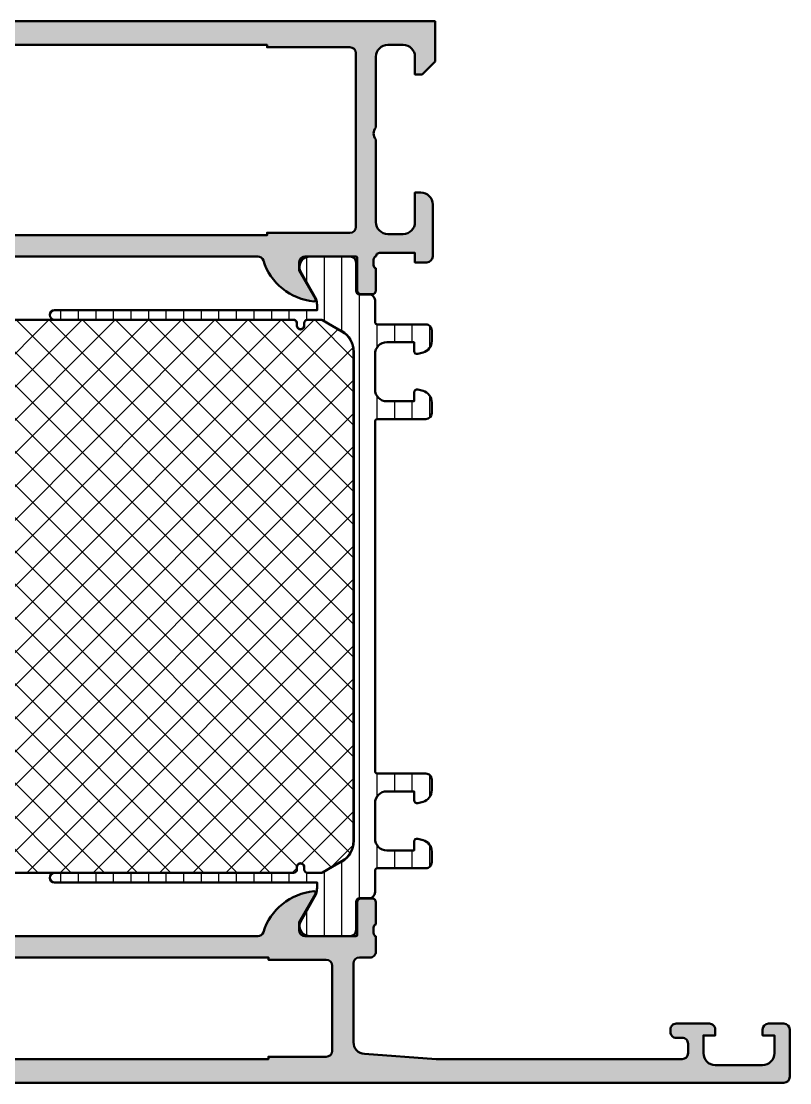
# Model space of a CAD drawing. Extents: x 0 to 130, y 0 to 90.
# Drawn here: x 65 to 130, y 0 to 89.8 of the extents above; entities that cross this region are included whole.
import ezdxf

# ---------------------------------------------------------------- set-up
doc = ezdxf.new("R2010")
doc.units = 0
for name, color, linetype, lineweight in [('0S-Alu contour', 7, 'Continuous', 50), ('0S-Alu hatch', 252, 'Continuous', 25), ('0S-Plastic contour', 254, 'Continuous', 50), ('0S-Plastic hatch', 253, 'Continuous', 25), ('0S-PT contour', 91, 'Continuous', 50), ('0S-PT hatch', 103, 'Continuous', 25)]:
    doc.layers.add(name, color=color, linetype=linetype, lineweight=lineweight)

# ---------------------------------------------------------------- blocks, each defined once
blk = doc.blocks.new('480380__E4CBDB2C_DE1F_4D81_8CE2_A107A2E131D1_')
at = {"layer": '0S-PT hatch'}
h = blk.add_hatch(dxfattribs=at)
h.set_pattern_fill('ANSI37', color=256, scale=0.625, angle=90, style=0)
h.set_pattern_definition([(135, (0, 0), (-1.403165018917055, -1.403165018917055), []), (225, (0, 0), (1.403165018917055, -1.403165018917055), [])])
edge = h.paths.add_edge_path()
edge.add_line((13.14173734417014, 64.53000000000007), (88.02173734417013, 64.53000000000007))
edge.add_ellipse((88.02173734417015, 64.25000000000006), major_axis=(-0.2800000000000153, 0), ratio=1, start_angle=180, end_angle=270.0000000000029, ccw=False)
edge.add_line((88.30173734417016, 64.25000000000006), (88.30173734417014, 64.05000000000007))
edge.add_arc((88.62173734417011, 64.05000000000007), 0.3199999999999932, 180, 360)
edge.add_line((88.94173734417012, 64.05000000000007), (88.94173734417014, 64.25000000000007))
edge.add_ellipse((89.22173734417015, 64.25000000000006), major_axis=(-0.2800000000000153, 0), ratio=1, start_angle=270.0000000000029, end_angle=360, ccw=False)
edge.add_line((89.22173734417014, 64.53000000000007), (90.3858389593079, 64.53000000000007))
edge.add_ellipse((90.38583895930785, 64.34999999999987), major_axis=(-0.1800000000002058, 0), ratio=1, start_angle=240.0000000000179, end_angle=269.9999999999774, ccw=False)
edge.add_line((90.4758389593079, 64.50588457268127), (92.11173734417014, 63.56139819981418))
edge.add_ellipse((91.12173734417011, 61.84666790032097), major_axis=(-1.980000000000031, 0), ratio=1, start_angle=180, end_angle=239.9999999999998, ccw=False)
edge.add_line((93.10173734417015, 61.84666790032099), (93.10173734417015, 20.45333209967916))
edge.add_ellipse((91.12173734417011, 20.45333209967918), major_axis=(-1.980000000000018, 0), ratio=1, start_angle=119.9999999999996, end_angle=180, ccw=False)
edge.add_line((92.11173734417014, 18.73860180018597), (90.4758389593079, 17.79411542731888))
edge.add_ellipse((90.3858389593079, 17.95000000000009), major_axis=(-0.1800000000000006, 0), ratio=1, start_angle=90, end_angle=119.99999999999591, ccw=False)
edge.add_line((90.3858389593079, 17.77000000000009), (89.22173734417014, 17.77000000000008))
edge.add_ellipse((89.22173734417015, 18.0500000000001), major_axis=(-0.2800000000000118, 0), ratio=1, start_angle=0, end_angle=89.9999999999971, ccw=False)
edge.add_line((88.94173734417014, 18.05000000000008), (88.94173734417012, 18.25000000000009))
edge.add_arc((88.62173734417011, 18.25000000000009), 0.3199999999999932, 0, 180)
edge.add_line((88.30173734417014, 18.25000000000009), (88.30173734417014, 18.05000000000008))
edge.add_ellipse((88.02173734417012, 18.05000000000009), major_axis=(-0.2800000000000153, 0), ratio=1, start_angle=90.0000000000029, end_angle=180, ccw=False)
edge.add_line((88.02173734417013, 17.77000000000008), (13.14173734417012, 17.77000000000009))
edge.add_line((13.14173734417012, 17.77000000000009), (13.14173734417014, 64.53000000000007))
at = {"layer": '0S-PT contour', "color": 7}
for points in [[(13.14173734417014, 64.53000000000007), (88.02173734417013, 64.53000000000007)], [(88.02173734417013, 17.77000000000008), (13.14173734417012, 17.77000000000009), (13.14173734417014, 64.53000000000007)], [(88.30173734417016, 64.25000000000006), (88.30173734417014, 64.05000000000007)], [(88.94173734417012, 64.05000000000007), (88.94173734417014, 64.25000000000007)], [(89.22173734417014, 64.53000000000007), (90.3858389593079, 64.53000000000007)], [(90.4758389593079, 64.50588457268127), (92.11173734417014, 63.56139819981418)], [(93.10173734417015, 61.84666790032099), (93.10173734417015, 20.45333209967916)], [(88.30173734417014, 18.25000000000009), (88.30173734417014, 18.05000000000008)], [(88.94173734417014, 18.05000000000008), (88.94173734417012, 18.25000000000009)], [(92.11173734417014, 18.73860180018597), (90.4758389593079, 17.79411542731888)], [(90.3858389593079, 17.77000000000009), (89.22173734417014, 17.77000000000008)]]:
    blk.add_lwpolyline(points, dxfattribs=at)
at = {"layer": '0S-PT contour', "color": 7, "extrusion": (0, 0, -1)}
for centre, radius, start, end in [((-88.02173734417015, 64.25000000000006), 0.2800000000000153, 89.9999999999971, 180), ((-89.22173734417015, 64.25000000000006), 0.2800000000000153, 0, 89.9999999999971), ((-90.38583895930785, 64.34999999999987), 0.1800000000002058, 90.00000000002262, 119.9999999999821), ((-91.12173734417011, 61.84666790032097), 1.980000000000031, 120.0000000000002, 180), ((-91.12173734417011, 20.45333209967918), 1.980000000000018, 180, 240.0000000000004), ((-88.02173734417012, 18.05000000000009), 0.2800000000000153, 180, 269.9999999999971), ((-89.22173734417015, 18.0500000000001), 0.2800000000000118, 270.0000000000029, 0), ((-90.3858389593079, 17.95000000000009), 0.1800000000000006, 240.0000000000041, 270)]:
    blk.add_arc(centre, radius, start, end, dxfattribs=at)
at = {"layer": '0S-PT contour', "color": 7}
for centre, start, end in [((88.62173734417011, 64.05000000000007), 180, 0), ((88.62173734417011, 18.25000000000009), 0, 180)]:
    blk.add_arc(centre, 0.3199999999999932, start, end, dxfattribs=at)
blk = doc.blocks.new('345190__CBE6EEB4_D344_4132_842B_40CEA75916A8_')
at = {"layer": '0S-Alu hatch'}
h = blk.add_hatch(color=256, dxfattribs=at)
edge = h.paths.add_edge_path()
edge.add_line((-1.65689266396e-05, 86.39999852180478), (-1.65689266396e-05, 89.80000000000003))
edge.add_line((-1.65689266396e-05, 89.80000000000003), (99.99995291349524, 89.80000000000003))
edge.add_line((99.99995291349524, 89.80000000000003), (99.99995291349524, 86.39999852180478))
edge.add_line((99.99995291349524, 86.39999852180478), (98.8999773275577, 85.29999980926509))
edge.add_line((98.8999773275577, 85.29999980926509), (98.29997122404217, 85.29999980926509))
edge.add_line((98.29997122404217, 85.29999980926509), (98.29997122404212, 86.80000386238098))
edge.add_arc((97.29993283014358, 86.79996546848243), 1.000038394635566, 0.0021997240652303, 89.99780027611114)
edge.add_line((97.29997122404212, 87.80000386238096), (95.99995291349524, 87.80000386238095))
edge.add_arc((95.99999848496866, 86.79995829090755), 1.000045572511725, 90.00261093410732, 179.9973890658238)
edge.add_line((94.99995291349526, 86.80000386238218), (94.99995291349524, 80.7999998092651))
edge.add_arc((95.52507522445866, 80.29999980926509), 0.7250885749145192, 136.4038464693333, 223.5961535306666)
edge.add_line((94.99995291349524, 79.7999998092651), (94.99995291349524, 72.80000076293943))
edge.add_arc((95.9999799150106, 72.8000277644548), 1.000027001879908, 180.0015470310149, 269.9984529688985)
edge.add_line((95.9999529134952, 71.80000076293942), (97.29997122404212, 71.80000076293942))
edge.add_arc((97.29995140089426, 72.80002058608729), 1.000019823344341, 270.0011357601949, 359.9988642393876)
edge.add_line((98.29997122404212, 72.80000076293211), (98.29997122404212, 75.2999998092651))
edge.add_line((98.29997122404212, 75.2999998092651), (98.79997122404212, 75.2999998092651))
edge.add_ellipse((98.79993685847356, 74.29996544369654), major_axis=(-1.000034366159042, 0), ratio=1, start_angle=180.0019689340145, end_angle=269.99803106562484, ccw=False)
edge.add_line((99.79997122404212, 74.2999998092588), (99.79997122404212, 69.899991607666))
edge.add_ellipse((99.2999684831745, 69.89999434853361), major_axis=(-0.500002740875127, 0), ratio=1, start_angle=90.00031407857142, end_angle=179.9996859215194, ccw=False)
edge.add_line((99.29997122404212, 69.399991607666), (98.29997122404212, 69.39999160766598))
edge.add_line((98.29997122404212, 69.39999160766598), (98.29978811857337, 70.19972000122065))
edge.add_line((98.29978811857337, 70.19972000122065), (95.29992544767492, 70.19972000122065))
edge.add_arc((95.2999275939027, 69.89970540045425), 0.300014600774108, 90.00040987936207, 149.9945203501403)
edge.add_line((95.04012167570225, 70.04973754882813), (94.99999999999999, 69.90004082788843))
edge.add_arc((95.07883644654304, 69.63252023589531), 0.2788950563274228, 106.4198764194943, 181.1645893741031)
edge.add_line((94.79999900000001, 69.62685182789693), (94.79999899999997, 69.17325782789692))
edge.add_arc((95.07886709564315, 69.16759716841985), 0.2789255417371721, 178.8371299271109, 253.5754054446414)
edge.add_line((94.99999999999999, 68.9000538278969), (95, 67.02004282788839))
edge.add_ellipse((94.69999999999997, 67.0200428278884), major_axis=(-0.3000000000000256, 0), ratio=1, start_angle=90.00000000000267, end_angle=180, ccw=False)
edge.add_line((94.69999999999997, 66.72004282788839), (93.72002568095719, 66.72004282788839))
edge.add_ellipse((93.7200256809572, 67.02004282788839), major_axis=(-0.2999999999999971, 0), ratio=1, start_angle=0, end_angle=89.99999999999733, ccw=False)
edge.add_line((93.4200256809572, 67.02004282788839), (93.42002568095718, 69.7800408278884))
edge.add_arc((93.3000256809571, 69.78004082788841), 0.1200000000000756, 0, 91.49464406276974)
edge.add_line((93.29689566077863, 69.9), (88.99998343107337, 69.9))
edge.add_arc((88.99998343107339, 69.4), 0.5000000000000142, 90.0000000000016, 180)
edge.add_line((88.49998343107337, 69.4), (88.49998343107335, 68.7))
edge.add_line((88.49998343107335, 68.7), (89.88147888869574, 66.30717967697247))
edge.add_ellipse((89.7618636464251, 66.23811978464832), major_axis=(-0.1381197846482789, 0), ratio=1, start_angle=84.37742244919201, end_angle=210.0000000000042, ccw=False)
edge.add_ellipse((90.23820667224716, 71.07660886184802), major_axis=(-5.000000000000176, 0), ratio=1, start_angle=17.7484163560693, end_angle=84.37742244920662, ccw=False)
edge.add_arc((84.9999834310734, 69.40000000000022), 0.4999999999997939, 17.74841635607957, 90.00000000000813)
edge.add_line((84.99998343107335, 69.9), (10.19998343107335, 69.9))
edge.add_arc((10.19998343107334, 69.40000000000003), 0.4999999999999716, 89.99999999999898, 162.2515836439287)
edge.add_ellipse((4.96176018989952, 71.07660886184787), major_axis=(-5.000000000000051, 0), ratio=1, start_angle=95.62257755079389, end_angle=162.2515836439298, ccw=False)
edge.add_ellipse((5.438103215721656, 66.2381197846483), major_axis=(-0.138119784648288, 0), ratio=1, start_angle=-30.00000000000182, end_angle=95.62257755079418, ccw=False)
edge.add_line((5.318487973451001, 66.30717967697245), (6.699983431073361, 68.70000000000002))
edge.add_line((6.699983431073361, 68.70000000000002), (6.699983431073359, 69.4))
edge.add_arc((6.199983431073359, 69.4), 0.5, 0, 90)
edge.add_line((6.199983431073359, 69.9), (1.903229824630065, 69.9))
edge.add_arc((1.899939439569372, 69.78004511945664), 0.1200000000000958, 88.428759927425, 180)
edge.add_line((1.779939439569276, 69.78004511945664), (1.779939439569275, 67.02004711945665))
edge.add_ellipse((1.47993943956928, 67.02004711945663), major_axis=(-0.2999999999999943, 0), ratio=1, start_angle=89.9999999999983, end_angle=180, ccw=False)
edge.add_line((1.479939439569272, 66.72004711945664), (0.4999651205264915, 66.72004711945664))
edge.add_ellipse((0.499965120526491, 67.02004711945663), major_axis=(-0.2999999999999971, 0), ratio=1, start_angle=0, end_angle=90.00000000000011, ccw=False)
edge.add_line((0.1999651205264861, 67.02004711945665), (0.1999651205264888, 68.90005811946514))
edge.add_arc((0.1210980248833212, 69.16760145998809), 0.2789255417371446, 286.424594555355, 361.1628700728862)
edge.add_line((0.3999661205264843, 69.17326211946515), (0.3999661205264892, 69.62685611946516))
edge.add_arc((0.1211286739834469, 69.63252452746353), 0.2788950563274293, 358.8354106259031, 433.5801235805091)
edge.add_line((0.1999651205264832, 69.90004511945665), (0.1999651205264854, 74.2999998092651))
edge.add_ellipse((1.199999486095006, 74.29996544369656), major_axis=(-1.000034366158996, 0), ratio=1, start_angle=270.0019689343725, end_angle=359.99803106598546, ccw=False)
edge.add_line((1.199965120526485, 75.2999998092651), (1.699965120526485, 75.2999998092651))
edge.add_line((1.699965120526485, 75.2999998092651), (1.699965120526485, 72.80000076293942))
edge.add_arc((2.699984943674316, 72.80002058608724), 1.000019823344305, 180.0011357606123, 269.9988642398071)
edge.add_line((2.699965120526484, 71.8000007629394), (3.99998343107336, 71.80000076293942))
edge.add_arc((3.999956429557968, 72.80002776445481), 1.000027001879922, 270.0015470310999, 359.998452968985)
edge.add_line((4.99998343107336, 72.8000007629409), (4.99998343107336, 79.7999998092651))
edge.add_arc((4.474861120109946, 80.29999980926509), 0.725088574914511, 316.4038464693327, 403.5961535306673)
edge.add_line((4.99998343107336, 80.7999998092651), (4.999983431073361, 86.80000386238095))
edge.add_arc((3.999937859599937, 86.79995829090753), 1.000045572511755, 0.0026109341761524, 89.99738906589285)
edge.add_line((3.999983431073356, 87.80000386238096), (2.699965120526485, 87.80000386238095))
edge.add_arc((2.700003514425012, 86.79996546848243), 1.000038394635538, 90.00219972388761, 179.9978002759347)
edge.add_line((1.699965120526491, 86.80000386238406), (1.699965120526485, 85.29999980926509))
edge.add_line((1.699965120526485, 85.29999980926509), (1.09995901701086, 85.29999980926509))
edge.add_line((1.09995901701086, 85.29999980926509), (-1.65689266396e-05, 86.39999852180478))
edge = h.paths.add_edge_path()
edge.add_arc((7.199976787309887, 87.09998761796082), 0.5000078521477965, 90.00089976866194, 179.9991002315327)
edge.add_line((6.699968935223745, 87.09999547004526), (6.699968935223751, 72.39999160766598))
edge.add_arc((7.199973589052618, 72.39999626149485), 0.5000046538505242, 180.0005332839962, 269.9994667154584)
edge.add_line((7.199968935223751, 71.89999160766598), (14.19996893522375, 71.89999160766598))
edge.add_line((14.19996893522375, 71.89999160766598), (14.19996893522375, 71.6999946594238))
edge.add_line((14.19996893522375, 71.6999946594238), (85.79997122404211, 71.6999946594238))
edge.add_line((85.79997122404211, 71.6999946594238), (85.79997122404211, 71.89999160766598))
edge.add_line((85.79997122404211, 71.89999160766598), (92.79997122404212, 71.89999160766598))
edge.add_arc((92.79996657021321, 72.39999626149488), 0.5000046538505535, 270.0005332845466, 359.9994667160037)
edge.add_line((93.29997122404211, 72.39999160767077), (93.29997122404212, 87.09999547004696))
edge.add_arc((92.79996337195598, 87.0999876179608), 0.5000078521477965, 0.0008997684672687, 89.99910023133592)
edge.add_line((92.79997122404214, 87.59999547004693), (85.7999712240421, 87.59999547004696))
edge.add_line((85.7999712240421, 87.59999547004696), (85.79997122404211, 87.79999241828916))
edge.add_line((85.79997122404211, 87.79999241828916), (14.19996893522375, 87.79999241828916))
edge.add_line((14.19996893522375, 87.79999241828916), (14.19996893522375, 87.59999547004696))
edge.add_line((14.19996893522375, 87.59999547004696), (7.19996893522375, 87.59999547004696))
at = {"layer": '0S-Alu contour', "color": 7}
for points in [[(-1.65689266396e-05, 86.39999852180478), (-1.65689266396e-05, 89.80000000000003), (99.99995291349524, 89.80000000000003), (99.99995291349524, 86.39999852180478), (98.8999773275577, 85.29999980926509), (98.29997122404217, 85.29999980926509), (98.29997122404212, 86.80000386238098)], [(3.999983431073356, 87.80000386238096), (2.699965120526485, 87.80000386238095)], [(92.79997122404214, 87.59999547004693), (85.7999712240421, 87.59999547004696), (85.79997122404211, 87.79999241828916), (14.19996893522375, 87.79999241828916), (14.19996893522375, 87.59999547004696), (7.19996893522375, 87.59999547004696)], [(97.29997122404212, 87.80000386238096), (95.99995291349524, 87.80000386238095)], [(1.699965120526491, 86.80000386238406), (1.699965120526485, 85.29999980926509), (1.09995901701086, 85.29999980926509), (-1.65689266396e-05, 86.39999852180478)], [(4.99998343107336, 80.7999998092651), (4.999983431073361, 86.80000386238095)], [(6.699968935223745, 87.09999547004526), (6.699968935223751, 72.39999160766598)], [(93.29997122404211, 72.39999160767077), (93.29997122404212, 87.09999547004696)], [(94.99995291349526, 86.80000386238218), (94.99995291349524, 80.7999998092651)], [(4.99998343107336, 72.8000007629409), (4.99998343107336, 79.7999998092651)], [(94.99995291349524, 79.7999998092651), (94.99995291349524, 72.80000076293943)], [(1.199965120526485, 75.2999998092651), (1.699965120526485, 75.2999998092651), (1.699965120526485, 72.80000076293942)], [(98.29997122404212, 72.80000076293211), (98.29997122404212, 75.2999998092651), (98.79997122404212, 75.2999998092651)], [(0.1999651205264832, 69.90004511945665), (0.1999651205264854, 74.2999998092651)], [(99.79997122404212, 74.2999998092588), (99.79997122404212, 69.899991607666)], [(7.199968935223751, 71.89999160766598), (14.19996893522375, 71.89999160766598), (14.19996893522375, 71.6999946594238), (85.79997122404211, 71.6999946594238), (85.79997122404211, 71.89999160766598), (92.79997122404212, 71.89999160766598)], [(2.699965120526484, 71.8000007629394), (3.99998343107336, 71.80000076293942)], [(95.9999529134952, 71.80000076293942), (97.29997122404212, 71.80000076293942)], [(95.04012167570225, 70.04973754882813), (94.99999999999999, 69.90004082788843)], [(99.29997122404212, 69.399991607666), (98.29997122404212, 69.39999160766598), (98.29978811857337, 70.19972000122065), (95.29992544767492, 70.19972000122065)], [(0.3999661205264843, 69.17326211946515), (0.3999661205264892, 69.62685611946516)], [(1.779939439569276, 69.78004511945664), (1.779939439569275, 67.02004711945665)], [(6.199983431073359, 69.9), (1.903229824630065, 69.9)], [(5.318487973451001, 66.30717967697245), (6.699983431073361, 68.70000000000002), (6.699983431073359, 69.4)], [(84.99998343107335, 69.9), (10.19998343107335, 69.9)], [(88.49998343107337, 69.4), (88.49998343107335, 68.7), (89.88147888869574, 66.30717967697247)], [(93.29689566077863, 69.9), (88.99998343107337, 69.9)], [(93.4200256809572, 67.02004282788839), (93.42002568095718, 69.7800408278884)], [(94.79999900000001, 69.62685182789693), (94.79999899999997, 69.17325782789692)], [(0.1999651205264861, 67.02004711945665), (0.1999651205264888, 68.90005811946514)], [(94.99999999999999, 68.9000538278969), (95, 67.02004282788839)], [(1.479939439569272, 66.72004711945664), (0.4999651205264915, 66.72004711945664)], [(94.69999999999997, 66.72004282788839), (93.72002568095719, 66.72004282788839)]]:
    blk.add_lwpolyline(points, dxfattribs=at)
for centre, radius, start, end in [((2.700003514425012, 86.79996546848243), 1.000038394635538, 90.00219972388761, 179.9978002759347), ((3.999937859599937, 86.79995829090753), 1.000045572511755, 0.0026109341761524, 89.99738906589285), ((7.199976787309887, 87.09998761796082), 0.5000078521477965, 90.00089976866194, 179.9991002315327), ((92.79996337195598, 87.0999876179608), 0.5000078521477965, 0.0008997684672687, 89.99910023133592), ((95.99999848496866, 86.79995829090755), 1.000045572511725, 90.00261093410732, 179.9973890658238), ((97.29993283014358, 86.79996546848243), 1.000038394635566, 0.0021997240652303, 89.99780027611114), ((4.474861120109946, 80.29999980926509), 0.725088574914511, 316.4038464693327, 43.59615353066728), ((95.52507522445866, 80.29999980926509), 0.7250885749145192, 136.4038464693333, 223.5961535306666), ((2.699984943674316, 72.80002058608724), 1.000019823344305, 180.0011357606123, 269.9988642398071), ((3.999956429557968, 72.80002776445481), 1.000027001879922, 270.0015470310999, 359.998452968985), ((95.9999799150106, 72.8000277644548), 1.000027001879908, 180.0015470310149, 269.9984529688985), ((97.29995140089426, 72.80002058608729), 1.000019823344341, 270.0011357601949, 359.9988642393876), ((7.199973589052618, 72.39999626149485), 0.5000046538505242, 180.0005332839962, 269.9994667154584), ((92.79996657021321, 72.39999626149488), 0.5000046538505535, 270.0005332845466, 359.9994667160037), ((95.2999275939027, 69.89970540045425), 0.300014600774108, 90.00040987936207, 149.9945203501403), ((0.1211286739834469, 69.63252452746353), 0.2788950563274293, 358.8354106259031, 73.58012358050925), ((0.1210980248833212, 69.16760145998809), 0.2789255417371446, 286.424594555355, 1.162870072886224), ((1.899939439569372, 69.78004511945664), 0.1200000000000958, 88.428759927425, 180), ((6.199983431073359, 69.4), 0.5, 0, 90), ((10.19998343107334, 69.40000000000003), 0.4999999999999716, 89.99999999999898, 162.2515836439287), ((84.9999834310734, 69.40000000000022), 0.4999999999997939, 17.74841635607957, 90.00000000000813), ((88.99998343107339, 69.4), 0.5000000000000142, 90.0000000000016, 180), ((93.3000256809571, 69.78004082788841), 0.1200000000000756, 0, 91.49464406276974), ((95.07883644654304, 69.63252023589531), 0.2788950563274228, 106.4198764194943, 181.1645893741031), ((95.07886709564315, 69.16759716841985), 0.2789255417371721, 178.8371299271109, 253.5754054446414)]:
    blk.add_arc(centre, radius, start, end, dxfattribs=at)
at = {"layer": '0S-Alu contour', "color": 7, "extrusion": (0, 0, -1)}
for centre, radius, start, end in [((-1.199999486095006, 74.29996544369656), 1.000034366158996, 0.0019689340145208, 89.99803106562749), ((-98.79993685847356, 74.29996544369654), 1.000034366159042, 90.00196893437514, 179.9980310659855), ((-4.96176018989952, 71.07660886184787), 5.000000000000051, 197.7484163560703, 264.3774224492061), ((-90.23820667224716, 71.07660886184802), 5.000000000000176, 275.6225775507934, 342.2515836439307), ((-99.2999684831745, 69.89999434853361), 0.500002740875127, 180.0003140784807, 269.9996859214286), ((-0.499965120526491, 67.02004711945663), 0.2999999999999971, 269.9999999999999, 0), ((-1.47993943956928, 67.02004711945663), 0.2999999999999943, 180, 270.0000000000017), ((-93.7200256809572, 67.02004282788839), 0.2999999999999971, 270.0000000000027, 0), ((-94.69999999999997, 67.0200428278884), 0.3000000000000256, 180, 269.9999999999973), ((-5.438103215721656, 66.2381197846483), 0.138119784648288, 264.3774224492058, 30.00000000000175), ((-89.7618636464251, 66.23811978464832), 0.1381197846482789, 149.9999999999958, 275.622577550808)]:
    blk.add_arc(centre, radius, start, end, dxfattribs=at)
blk = doc.blocks.new('445080__A9E44952_3AD9_4B74_AB40_28B5A266E7DB_')
at = {"layer": '0S-Alu hatch'}
h = blk.add_hatch(color=256, dxfattribs=at)
edge = h.paths.add_edge_path()
edge.add_line((123.2, 5), (120.4, 5))
edge.add_arc((120.4, 4.499999999999959), 0.5000000000000285, 89.99999999999511, 180)
edge.add_line((119.9, 4.499999999999998), (119.9, 4.299999999999915))
edge.add_arc((120.3999999999999, 4.299999999999967), 0.4999999999999716, 180, 270.0000000000098)
edge.add_line((120.4, 3.799999999999996), (120.9, 3.799999999999999))
edge.add_ellipse((120.9, 3.300000000000015), major_axis=(-0.4999999999999836, 0), ratio=1, start_angle=180, end_angle=270.00000000000165, ccw=False)
edge.add_line((121.4, 3.300000000000006), (121.3999999999999, 2.499999999999971))
edge.add_ellipse((120.9, 2.49999999999998), major_axis=(-0.4999999999999858, 0), ratio=1, start_angle=90.00000000000159, end_angle=180, ccw=False)
edge.add_line((120.9, 1.999999999999998), (100.1, 2.000000000000001))
edge.add_line((100.1, 2.000000000000001), (94.02875295001216, 2.433660503570566))
edge.add_ellipse((94.1000000000001, 3.431119203401308), major_axis=(-1.000000000000007, 0), ratio=1, start_angle=0, end_angle=85.91438322002472, ccw=False)
edge.add_line((93.10000000000007, 3.431119203401311), (93.10000000000004, 10.09999999999994))
edge.add_ellipse((93.60000000000011, 10.09999999999994), major_axis=(-0.500000000000071, 0), ratio=1, start_angle=270.00000000000813, end_angle=360, ccw=False)
edge.add_line((93.60000000000004, 10.6), (94.49999999999997, 10.6))
edge.add_arc((94.50000000000001, 11.1), 0.5, 269.9999999999968, 360)
edge.add_line((95, 11.1), (95, 12.40000000000004))
edge.add_ellipse((95.07883644654306, 12.66752059199317), major_axis=(-0.2788950563274524, 0), ratio=1, start_angle=-1.164589374090724, end_angle=73.58012358050439, ccw=False)
edge.add_line((94.79999900000001, 12.67318899999152), (94.79999900000001, 13.12678299999152))
edge.add_ellipse((95.07886709564315, 13.13244365946859), major_axis=(-0.2789255417371436, 0), ratio=1, start_angle=-73.57540544464308, end_angle=1.1628700728880972, ccw=False)
edge.add_line((94.99999999999999, 13.39998699999152), (95.00000000000001, 15.27999800000002))
edge.add_arc((94.69999999999997, 15.27999800000001), 0.3000000000000114, 0, 90)
edge.add_line((94.69999999999997, 15.57999800000002), (93.7200256809572, 15.57999800000003))
edge.add_arc((93.72002568095719, 15.27999800000003), 0.2999999999999971, 89.99999999999729, 180)
edge.add_line((93.4200256809572, 15.27999800000005), (93.42002568095722, 12.52000000000005))
edge.add_ellipse((93.30002568095725, 12.52000000000003), major_axis=(-0.1199999999999761, 0), ratio=1, start_angle=90, end_angle=180, ccw=False)
edge.add_line((93.30002568095725, 12.40000000000006), (89.00000000000001, 12.40000000000007))
edge.add_ellipse((89.00000000000003, 12.90000000000003), major_axis=(-0.4999999999999627, 0), ratio=1, start_angle=0, end_angle=89.9999999999967, ccw=False)
edge.add_line((88.50000000000009, 12.90000000000006), (88.50000000000009, 13.60000000000017))
edge.add_line((88.50000000000009, 13.60000000000017), (89.88149545762246, 15.99282032302761))
edge.add_arc((89.76188021535184, 16.06188021535179), 0.138119784648294, 329.9999999999857, 455.6225775508012)
edge.add_arc((90.2382232411737, 11.22339113815285), 4.999999999999401, 95.6225775507917, 162.2515836439279)
edge.add_ellipse((84.99999999999989, 12.90000000000069), major_axis=(-0.5000000000006157, 0), ratio=1, start_angle=90.0000000000179, end_angle=162.2515836439468, ccw=False)
edge.add_line((85.00000000000006, 12.40000000000006), (10.19999999999993, 12.40000000000003))
edge.add_ellipse((10.20000000000013, 12.90000000000063), major_axis=(-0.5000000000006004, 0), ratio=1, start_angle=17.74841635604571, end_angle=89.99999999997681, ccw=False)
edge.add_arc((4.961776758826327, 11.22339113815277), 4.999999999999417, 17.74841635607304, 84.37742244920926)
edge.add_arc((5.438119784648115, 16.06188021535175), 0.1381197846482784, 84.37742244920094, 210.0000000000119)
edge.add_line((5.318504542377485, 15.99282032302758), (6.699999999999838, 13.6000000000001))
edge.add_line((6.699999999999838, 13.6000000000001), (6.699999999999911, 12.90000000000001))
edge.add_ellipse((6.199999999999922, 12.90000000000003), major_axis=(-0.4999999999999885, 0), ratio=1, start_angle=89.9999999999983, end_angle=180, ccw=False)
edge.add_line((6.199999999999907, 12.40000000000004), (1.899974319042768, 12.40000000000003))
edge.add_ellipse((1.899974319042769, 12.52000000000003), major_axis=(-0.1200000000000045, 0), ratio=1, start_angle=0, end_angle=89.9999999999996, ccw=False)
edge.add_line((1.779974319042764, 12.52000000000003), (1.779974319042764, 15.27999800000003))
edge.add_arc((1.47997431904276, 15.27999800000003), 0.3000000000000043, 0, 89.99999999999996)
edge.add_line((1.479974319042761, 15.57999800000003), (0.4999999999999794, 15.57999800000003))
edge.add_arc((0.4999999999999782, 15.27999800000003), 0.3000000000000007, 89.99999999999976, 180)
edge.add_line((0.1999999999999775, 15.27999800000003), (0.199999999999978, 13.39998699999152))
edge.add_ellipse((0.12113290435681, 13.13244365946858), major_axis=(-0.2789255417371492, 0), ratio=1, start_angle=178.8371299271139, end_angle=253.57540544464518, ccw=False)
edge.add_line((0.4000009999999783, 13.12678299999152), (0.4000009999999783, 12.67318899999152))
edge.add_ellipse((0.1211635534569245, 12.66752059199314), major_axis=(-0.2788950563274408, 0), ratio=1, start_angle=106.41987641949211, end_angle=181.1645893740982, ccw=False)
edge.add_line((0.1999999999999696, 12.40000000000002), (0.2000000000000177, 11))
edge.add_arc((0.7000000000000178, 11), 0.5, 180, 269.9999999999999)
edge.add_line((0.700000000000017, 10.5), (6.400000000000009, 10.5))
edge.add_ellipse((6.400000000000003, 10), major_axis=(-0.4999999999999947, 0), ratio=1, start_angle=180, end_angle=269.99999999999926, ccw=False)
edge.add_line((6.899999999999997, 10), (6.899999999999974, 2.800000000000013))
edge.add_ellipse((5.899999999999973, 2.800000000000013), major_axis=(-1, 0), ratio=1, start_angle=90, end_angle=180, ccw=False)
edge.add_line((5.899999999999973, 1.800000000000011), (2.699999999999988, 1.800000000000011))
edge.add_ellipse((2.699999999999988, 2.800000000000012), major_axis=(-1, 0), ratio=1, start_angle=0, end_angle=90, ccw=False)
edge.add_line((1.699999999999988, 2.800000000000011), (1.699999999999987, 4.5))
edge.add_line((1.699999999999987, 4.5), (1.099999999999995, 4.5))
edge.add_line((1.099999999999995, 4.5), (0, 3.400000000000006))
edge.add_line((0, 3.400000000000006), (0, 0))
edge.add_line((0, 0), (129.5, 0))
edge.add_arc((129.5, 0.5), 0.5, 270, 360)
edge.add_line((130, 0.5), (130, 4.5))
edge.add_arc((129.5, 4.5), 0.5, 0, 90)
edge.add_line((129.5, 5), (128.1999999999999, 5))
edge.add_arc((128.1999999999999, 4.500000000000053), 0.4999999999999432, 90.00000000000651, 180)
edge.add_line((127.7, 4.500000000000004), (127.7, 4))
edge.add_line((127.7, 4), (128.7, 3.999999999999996))
edge.add_line((128.7, 3.999999999999996), (128.6999999999999, 2.500000000000114))
edge.add_ellipse((127.6999999999999, 2.500000000000061), major_axis=(-1.000000000000056, 0), ratio=1, start_angle=90.00000000000489, end_angle=180, ccw=False)
edge.add_line((127.7, 1.499999999999999), (123.7, 1.499999999999999))
edge.add_ellipse((123.7, 2.499999999999992), major_axis=(-0.9999999999999932, 0), ratio=1, start_angle=0, end_angle=89.9999999999983, ccw=False)
edge.add_line((122.7, 2.499999999999977), (122.7, 4))
edge.add_line((122.7, 4), (123.7, 3.999999999999999))
edge.add_line((123.7, 3.999999999999999), (123.7, 4.500000000000022))
edge.add_arc((123.2, 4.500000000000012), 0.4999999999999858, 0, 90.00000000000325)
edge = h.paths.add_edge_path()
edge.add_ellipse((90.80000000000001, 9.900000000000064), major_axis=(-0.5, 0), ratio=1, start_angle=180, end_angle=270, ccw=False)
edge.add_line((91.3, 9.900000000000064), (91.29999999999997, 2.699999999999954))
edge.add_ellipse((90.80000000000001, 2.699999999999954), major_axis=(-0.4999999999999547, 0), ratio=1, start_angle=90.00000000000489, end_angle=180, ccw=False)
edge.add_line((90.80000000000005, 2.2), (85.90000000000005, 2.2))
edge.add_line((85.90000000000005, 2.2), (85.90000000000008, 2))
edge.add_line((85.90000000000008, 2), (14.09999999999999, 2))
edge.add_line((14.09999999999999, 2), (14.09999999999999, 2.200000000000001))
edge.add_line((14.09999999999999, 2.200000000000001), (9.2, 2.2))
edge.add_ellipse((9.2, 2.7), major_axis=(-0.5, 0), ratio=1, start_angle=0, end_angle=90, ccw=False)
edge.add_line((8.7, 2.699999999999999), (8.7, 9.900000000000029))
edge.add_ellipse((9.199999999999998, 9.90000000000003), major_axis=(-0.4999999999999983, 0), ratio=1, start_angle=269.99999999999983, end_angle=360, ccw=False)
edge.add_line((9.2, 10.40000000000003), (14.09999999999999, 10.40000000000002))
edge.add_line((14.09999999999999, 10.40000000000002), (14.09999999999999, 10.6000000000002))
edge.add_line((14.09999999999999, 10.6000000000002), (85.89999999999999, 10.60000000000007))
edge.add_line((85.89999999999999, 10.60000000000007), (85.90000000000005, 10.40000000000007))
edge.add_line((85.90000000000005, 10.40000000000007), (90.80000000000001, 10.40000000000006))
at = {"layer": '0S-Alu contour', "color": 7}
for points in [[(0.1999999999999775, 15.27999800000003), (0.199999999999978, 13.39998699999152)], [(1.479974319042761, 15.57999800000003), (0.4999999999999794, 15.57999800000003)], [(1.779974319042764, 12.52000000000003), (1.779974319042764, 15.27999800000003)], [(5.318504542377485, 15.99282032302758), (6.699999999999838, 13.6000000000001), (6.699999999999911, 12.90000000000001)], [(88.50000000000009, 12.90000000000006), (88.50000000000009, 13.60000000000017), (89.88149545762246, 15.99282032302761)], [(93.4200256809572, 15.27999800000005), (93.42002568095722, 12.52000000000005)], [(94.69999999999997, 15.57999800000002), (93.7200256809572, 15.57999800000003)], [(94.99999999999999, 13.39998699999152), (95.00000000000001, 15.27999800000002)], [(0.4000009999999783, 13.12678299999152), (0.4000009999999783, 12.67318899999152)], [(94.79999900000001, 12.67318899999152), (94.79999900000001, 13.12678299999152)], [(0.1999999999999696, 12.40000000000002), (0.2000000000000177, 11)], [(6.199999999999907, 12.40000000000004), (1.899974319042767, 12.40000000000003)], [(85.00000000000006, 12.40000000000006), (10.19999999999993, 12.40000000000003)], [(93.30002568095725, 12.40000000000006), (89.00000000000001, 12.40000000000007)], [(95, 11.1), (95, 12.40000000000004)], [(0.700000000000017, 10.5), (6.400000000000009, 10.5)], [(6.899999999999997, 10), (6.899999999999974, 2.800000000000012)], [(8.7, 2.699999999999999), (8.7, 9.900000000000029)], [(9.2, 10.40000000000003), (14.09999999999999, 10.40000000000002), (14.09999999999999, 10.6000000000002), (85.89999999999999, 10.60000000000007), (85.90000000000005, 10.40000000000007), (90.80000000000001, 10.40000000000006)], [(91.3, 9.900000000000064), (91.29999999999997, 2.699999999999954)], [(93.10000000000007, 3.431119203401311), (93.10000000000004, 10.09999999999994)], [(93.60000000000004, 10.6), (94.49999999999997, 10.6)], [(1.699999999999988, 2.800000000000011), (1.699999999999987, 4.5), (1.099999999999995, 4.5), (0, 3.400000000000006), (0, 0), (129.5, 0)], [(119.9, 4.499999999999998), (119.9, 4.299999999999915)], [(123.2, 5), (120.4, 5)], [(122.7, 2.499999999999977), (122.7, 4), (123.7, 3.999999999999999), (123.7, 4.500000000000022)], [(127.7, 4.500000000000004), (127.7, 4), (128.7, 3.999999999999996), (128.6999999999999, 2.500000000000114)], [(129.5, 5), (128.1999999999999, 5)], [(130, 0.5), (130, 4.5)], [(120.4, 3.799999999999996), (120.9, 3.799999999999999)], [(121.4, 3.300000000000006), (121.3999999999999, 2.499999999999971)], [(5.899999999999973, 1.800000000000011), (2.699999999999988, 1.800000000000011)], [(90.80000000000005, 2.2), (85.90000000000005, 2.2), (85.90000000000008, 2), (14.09999999999999, 2), (14.09999999999999, 2.200000000000001), (9.2, 2.2)], [(120.9, 1.999999999999998), (100.1, 2.000000000000001), (94.02875295001216, 2.433660503570566)], [(127.7, 1.499999999999999), (123.7, 1.499999999999999)]]:
    blk.add_lwpolyline(points, dxfattribs=at)
for centre, radius, start, end in [((5.438119784648115, 16.06188021535175), 0.1381197846482784, 84.37742244920094, 210.0000000000119), ((4.961776758826327, 11.22339113815277), 4.999999999999417, 17.74841635607304, 84.37742244920926), ((90.2382232411737, 11.22339113815285), 4.999999999999401, 95.6225775507917, 162.2515836439279), ((89.76188021535184, 16.06188021535179), 0.138119784648294, 329.9999999999857, 95.6225775508013), ((0.4999999999999782, 15.27999800000003), 0.3000000000000007, 89.99999999999976, 180), ((1.47997431904276, 15.27999800000003), 0.3000000000000043, 0, 89.99999999999996), ((93.72002568095719, 15.27999800000003), 0.2999999999999971, 89.99999999999729, 180), ((94.69999999999997, 15.27999800000001), 0.3000000000000114, 0, 90), ((0.7000000000000178, 11), 0.5, 180, 269.9999999999999), ((94.50000000000001, 11.1), 0.5, 269.9999999999968, 0), ((120.4, 4.499999999999959), 0.5000000000000285, 89.99999999999511, 180), ((123.2, 4.500000000000012), 0.4999999999999858, 0, 90.00000000000325), ((128.1999999999999, 4.500000000000053), 0.4999999999999432, 90.00000000000651, 180), ((129.5, 4.5), 0.5, 0, 90), ((120.3999999999999, 4.299999999999967), 0.4999999999999716, 180, 270.0000000000098), ((129.5, 0.5), 0.5, 270, 0)]:
    blk.add_arc(centre, radius, start, end, dxfattribs=at)
at = {"layer": '0S-Alu contour', "color": 7, "extrusion": (0, 0, -1)}
for centre, radius, start, end in [((-0.12113290435681, 13.13244365946858), 0.2789255417371492, 106.4245945553548, 181.1628700728862), ((-0.1211635534569245, 12.66752059199314), 0.2788950563274409, 178.8354106259018, 253.5801235805079), ((-6.199999999999922, 12.90000000000003), 0.4999999999999885, 180, 270.0000000000017), ((-10.20000000000013, 12.90000000000063), 0.5000000000006004, 270.0000000000232, 342.2515836439543), ((-84.99999999999989, 12.90000000000069), 0.5000000000006157, 197.7484163560533, 269.9999999999821), ((-89.00000000000003, 12.90000000000003), 0.4999999999999627, 270.0000000000033, 0), ((-95.07883644654306, 12.66752059199317), 0.2788950563274524, 286.4198764194956, 1.164589374090664), ((-95.07886709564315, 13.13244365946859), 0.2789255417371436, 358.8371299271119, 73.57540544464322), ((-1.899974319042769, 12.52000000000003), 0.1200000000000045, 270.0000000000004, 0), ((-93.30002568095725, 12.52000000000003), 0.1199999999999761, 180, 270), ((-6.400000000000003, 10), 0.4999999999999947, 90.00000000000072, 180), ((-9.199999999999998, 9.90000000000003), 0.4999999999999983, 0, 90.00000000000018), ((-90.80000000000001, 9.900000000000064), 0.5, 90, 180), ((-93.60000000000011, 10.09999999999994), 0.500000000000071, 0, 89.99999999999186), ((-120.9, 3.300000000000015), 0.4999999999999836, 89.99999999999837, 180), ((-2.699999999999988, 2.800000000000012), 1, 270, 0), ((-5.899999999999973, 2.800000000000013), 1, 180, 270), ((-9.2, 2.7), 0.5, 270, 0), ((-90.80000000000001, 2.699999999999954), 0.4999999999999547, 180, 269.9999999999951), ((-94.1000000000001, 3.431119203401308), 1.000000000000007, 274.0856167799753, 0), ((-120.9, 2.49999999999998), 0.4999999999999858, 180, 269.9999999999984), ((-123.7, 2.499999999999992), 0.9999999999999932, 270.0000000000017, 0), ((-127.6999999999999, 2.500000000000061), 1.000000000000056, 180, 269.9999999999951)]:
    blk.add_arc(centre, radius, start, end, dxfattribs=at)
blk = doc.blocks.new('278209__4CCD179B_0D95_4338_80D8_16BD9146C09C___007BCA7E_D08E_4F03_AF7A_DD4D165CB921_')
at = {"layer": '0S-Plastic hatch'}
h = blk.add_hatch(dxfattribs=at)
h.set_pattern_fill('ANSI31', color=256, scale=0.4680000000000001, angle=45, style=0)
h.set_pattern_definition([(90, (0, 0), (-1.4859, 0), [])])
edge = h.paths.add_edge_path()
edge.add_line((99.72173734417015, 62.74344443341542), (99.72173734417015, 63.65000000000008))
edge.add_arc((99.22173734417015, 63.65000000000007), 0.5, 0, 90.0000000000016)
edge.add_line((99.22173734417015, 64.15000000000006), (95.12173734417013, 64.15000000000008))
edge.add_ellipse((95.12173734417016, 64.3500000000001), major_axis=(-0.200000000000017, 0), ratio=1, start_angle=0, end_angle=89.99999999999193, ccw=False)
edge.add_line((94.92173734417013, 64.35000000000008), (94.92173734417013, 66.19000000000008))
edge.add_arc((94.42173734417014, 66.19000000000008), 0.5, 0, 90)
edge.add_line((94.42173734417014, 66.69000000000008), (93.62173734417011, 66.69000000000008))
edge.add_ellipse((93.62173734417016, 66.99000000000011), major_axis=(-0.3000000000000256, 0), ratio=1, start_angle=0, end_angle=89.9999999999946, ccw=False)
edge.add_line((93.32173734417013, 66.99000000000008), (93.32173734417013, 69.39000000000009))
edge.add_arc((92.82173734417012, 69.39000000000009), 0.5, 0, 90)
edge.add_line((92.82173734417012, 69.89000000000009), (89.47828833678714, 69.89000000000009))
edge.add_arc((89.40600612443457, 69.01519646427823), 0.8777846799381027, 85.27656313803239, 205.2765631380331)
edge.add_line((88.61226293300271, 68.64039292855637), (89.95475004606236, 66.27826810703618))
edge.add_ellipse((76.74719262991972, 64.13294339450131), major_axis=(-13.38065734644293, 0), ratio=1, start_angle=187.2205432667285, end_angle=189.2260681195937, ccw=False)
edge.add_line((90.02173734417013, 65.81474411167433), (90.02173734417013, 65.35000000000008))
edge.add_line((90.02173734417013, 65.35000000000008), (67.82173734417013, 65.35000000000007))
edge.add_arc((67.82173734417013, 64.95000000000007), 0.4000000000000057, 90, 270)
edge.add_line((67.82173734417013, 64.55000000000007), (88.02173734417013, 64.55000000000007))
edge.add_ellipse((88.0217373441701, 64.25000000000004), major_axis=(-0.3000000000000256, 0), ratio=1, start_angle=180, end_angle=269.99999999999454, ccw=False)
edge.add_line((88.32173734417013, 64.25000000000006), (88.32173734417013, 64.05000000000007))
edge.add_arc((88.62173734417011, 64.05000000000007), 0.3000000000000114, 180, 360)
edge.add_line((88.92173734417013, 64.05000000000007), (88.92173734417013, 64.25000000000007))
edge.add_ellipse((89.22173734417014, 64.25000000000007), major_axis=(-0.2999999999999971, 0), ratio=1, start_angle=270, end_angle=360, ccw=False)
edge.add_line((89.22173734417014, 64.55000000000007), (90.3858389593079, 64.55000000000007))
edge.add_ellipse((90.3858389593079, 64.35000000000011), major_axis=(-0.1999999999999602, 0), ratio=1, start_angle=239.99999999999721, end_angle=270.0000000000041, ccw=False)
edge.add_line((90.48583895930791, 64.52320508075695), (92.12173734417014, 63.57871870788986))
edge.add_ellipse((91.12173734417016, 61.846667900321), major_axis=(-1.999999999999984, 0), ratio=1, start_angle=180, end_angle=240.0000000000002, ccw=False)
edge.add_line((93.12173734417013, 61.84666790032099), (93.12173734417013, 20.45333209967917))
edge.add_ellipse((91.12173734417009, 20.45333209967919), major_axis=(-2.000000000000056, 0), ratio=1, start_angle=120.000000000001, end_angle=180, ccw=False)
edge.add_line((92.12173734417014, 18.72128129211028), (90.48583895930788, 17.7767949192432))
edge.add_ellipse((90.3858389593079, 17.95000000000014), major_axis=(-0.2000000000000465, 0), ratio=1, start_angle=90.00000000000409, end_angle=119.9999999999952, ccw=False)
edge.add_line((90.3858389593079, 17.75000000000009), (89.22173734417014, 17.75000000000008))
edge.add_ellipse((89.22173734417014, 18.05000000000009), major_axis=(-0.3000000000000043, 0), ratio=1, start_angle=0, end_angle=90, ccw=False)
edge.add_line((88.92173734417013, 18.05000000000008), (88.92173734417013, 18.25000000000009))
edge.add_arc((88.62173734417011, 18.25000000000009), 0.2999999999999971, 0, 180)
edge.add_line((88.32173734417013, 18.25000000000009), (88.32173734417013, 18.05000000000008))
edge.add_ellipse((88.02173734417013, 18.05000000000009), major_axis=(-0.2999999999999971, 0), ratio=1, start_angle=90, end_angle=180, ccw=False)
edge.add_line((88.02173734417013, 17.75000000000008), (67.82173734417013, 17.75000000000009))
edge.add_arc((67.82173734417013, 17.35000000000009), 0.3999999999999986, 90, 270)
edge.add_line((67.82173734417013, 16.95000000000009), (90.0217373441701, 16.95000000000007))
edge.add_line((90.0217373441701, 16.95000000000007), (90.02173734417013, 16.48525588832582))
edge.add_ellipse((5.145482452713039, 27.59360058184734), major_axis=(-85.60008157840554, 0), ratio=1, start_angle=172.2057805278434, end_angle=172.5436833734142, ccw=False)
edge.add_line((89.95475004606232, 15.98489279375406), (88.6122629330027, 13.61777123479976))
edge.add_arc((89.39392915866048, 13.26388561739993), 0.8580426088117944, 155.6421971783156, 275.6421971783129)
edge.add_line((89.47828833678714, 12.41000000000007), (92.82173734417012, 12.41000000000006))
edge.add_arc((92.82173734417012, 12.91000000000006), 0.5, 270.0000000000017, 360)
edge.add_line((93.32173734417012, 12.91000000000006), (93.32173734417013, 15.31000000000007))
edge.add_ellipse((93.62173734417011, 15.31000000000008), major_axis=(-0.2999999999999829, 0), ratio=1, start_angle=269.99999999999727, end_angle=360, ccw=False)
edge.add_line((93.62173734417011, 15.61000000000007), (94.42173734417013, 15.61000000000007))
edge.add_arc((94.42173734417013, 16.11000000000007), 0.5, 270, 360)
edge.add_line((94.92173734417013, 16.11000000000007), (94.92173734417013, 17.95000000000008))
edge.add_ellipse((95.12173734417011, 17.95000000000008), major_axis=(-0.1999999999999886, 0), ratio=1, start_angle=269.9999999999959, end_angle=360, ccw=False)
edge.add_line((95.12173734417013, 18.15000000000008), (99.22173734417015, 18.15000000000008))
edge.add_arc((99.22173734417015, 18.65000000000008), 0.5, 269.9999999999984, 360)
edge.add_line((99.72173734417015, 18.65000000000008), (99.72173734417014, 19.55655556658473))
edge.add_arc((98.72173734417014, 19.55655556658474), 1, 0, 74.99999999999962)
edge.add_line((98.98055638927266, 20.52248139287381), (98.53644210544579, 20.64148145657235))
edge.add_arc((98.47173734417014, 20.40000000000008), 0.249999999999987, 74.99999999999883, 180)
edge.add_line((98.22173734417015, 20.40000000000008), (98.22173734417015, 19.65000000000008))
edge.add_line((98.22173734417015, 19.65000000000008), (95.92173734417015, 19.65000000000008))
edge.add_ellipse((95.92173734417013, 20.65000000000008), major_axis=(-0.9999999999999928, 0), ratio=1, start_angle=0, end_angle=90.0000000000008, ccw=False)
edge.add_line((94.92173734417013, 20.65000000000008), (94.92173734417013, 23.65000000000009))
edge.add_ellipse((95.92173734417013, 23.65000000000009), major_axis=(-0.9999999999999857, 0), ratio=1, start_angle=269.9999999999992, end_angle=360, ccw=False)
edge.add_line((95.92173734417015, 24.65000000000009), (98.22173734417015, 24.65000000000009))
edge.add_line((98.22173734417015, 24.65000000000009), (98.22173734417015, 23.90000000000009))
edge.add_arc((98.47173734417014, 23.90000000000009), 0.25, 180, 285.0000000000012)
edge.add_line((98.53644210544579, 23.65851854342782), (98.98055638927266, 23.77751860712636))
edge.add_arc((98.72173734417017, 24.74344443341543), 0.9999999999999991, 284.9999999999995, 360)
edge.add_line((99.72173734417015, 24.74344443341543), (99.72173734417015, 25.65000000000009))
edge.add_arc((99.22173734417015, 25.65000000000008), 0.5, 0, 90.0000000000016)
edge.add_line((99.22173734417015, 26.15000000000008), (95.12173734417013, 26.15000000000009))
edge.add_ellipse((95.12173734417011, 26.35000000000009), major_axis=(-0.1999999999999922, 0), ratio=1, start_angle=0, end_angle=90.00000000000409, ccw=False)
edge.add_line((94.92173734417013, 26.35000000000009), (94.92173734417013, 55.95000000000005))
edge.add_ellipse((95.12173734417013, 55.95000000000007), major_axis=(-0.1999999999999886, 0), ratio=1, start_angle=269.9999999999959, end_angle=360, ccw=False)
edge.add_line((95.12173734417014, 56.15000000000006), (99.22173734417015, 56.15000000000006))
edge.add_arc((99.22173734417015, 56.65000000000006), 0.5, 270, 360)
edge.add_line((99.72173734417015, 56.65000000000006), (99.72173734417015, 57.55655556658472))
edge.add_arc((98.72173734417017, 57.55655556658471), 1.000000000000014, 0, 75.00000000000072)
edge.add_line((98.98055638927266, 58.5224813928738), (98.5364421054458, 58.64148145657233))
edge.add_arc((98.47173734417015, 58.40000000000006), 0.2500000000000007, 74.99999999999925, 180)
edge.add_line((98.22173734417015, 58.40000000000006), (98.22173734417015, 57.65000000000006))
edge.add_line((98.22173734417015, 57.65000000000006), (95.92173734417015, 57.65000000000006))
edge.add_ellipse((95.92173734417015, 58.65000000000008), major_axis=(-1.000000000000014, 0), ratio=1, start_angle=0, end_angle=89.9999999999992, ccw=False)
edge.add_line((94.92173734417013, 58.65000000000007), (94.92173734417013, 61.65000000000007))
edge.add_ellipse((95.92173734417013, 61.65000000000008), major_axis=(-0.9999999999999857, 0), ratio=1, start_angle=269.9999999999992, end_angle=360, ccw=False)
edge.add_line((95.92173734417015, 62.65000000000007), (98.22173734417015, 62.65000000000007))
edge.add_line((98.22173734417015, 62.65000000000007), (98.22173734417015, 61.90000000000008))
edge.add_arc((98.47173734417015, 61.90000000000008), 0.2500000000000142, 180, 285.0000000000003)
edge.add_line((98.5364421054458, 61.65851854342779), (98.98055638927266, 61.77751860712635))
edge.add_arc((98.72173734417017, 62.74344443341543), 1.000000000000002, 284.9999999999994, 360)
at = {"layer": '0S-Plastic contour', "color": 7}
for points in [[(92.82173734417012, 69.89000000000009), (89.47828833678714, 69.89000000000009)], [(93.32173734417013, 66.99000000000008), (93.32173734417013, 69.39000000000009)], [(88.61226293300271, 68.64039292855637), (89.95475004606236, 66.27826810703618)], [(94.42173734417014, 66.69000000000008), (93.62173734417011, 66.69000000000008)], [(90.02173734417013, 65.81474411167433), (90.02173734417013, 65.35000000000008), (67.82173734417013, 65.35000000000007)], [(94.92173734417013, 64.35000000000008), (94.92173734417013, 66.19000000000008)], [(67.82173734417013, 64.55000000000007), (88.02173734417013, 64.55000000000007)], [(88.32173734417013, 64.25000000000006), (88.32173734417013, 64.05000000000007)], [(88.92173734417013, 64.05000000000007), (88.92173734417013, 64.25000000000007)], [(89.22173734417014, 64.55000000000007), (90.3858389593079, 64.55000000000007)], [(90.48583895930791, 64.52320508075695), (92.12173734417014, 63.57871870788986)], [(99.22173734417015, 64.15000000000006), (95.12173734417013, 64.15000000000008)], [(99.72173734417015, 62.74344443341542), (99.72173734417015, 63.65000000000008)], [(95.92173734417015, 62.65000000000007), (98.22173734417015, 62.65000000000007), (98.22173734417015, 61.90000000000008)], [(93.12173734417013, 61.84666790032099), (93.12173734417013, 20.45333209967916)], [(94.92173734417013, 58.65000000000007), (94.92173734417013, 61.65000000000007)], [(98.5364421054458, 61.65851854342779), (98.98055638927266, 61.77751860712635)], [(98.22173734417015, 58.40000000000006), (98.22173734417015, 57.65000000000006), (95.92173734417015, 57.65000000000006)], [(98.98055638927266, 58.5224813928738), (98.5364421054458, 58.64148145657233)], [(99.72173734417015, 56.65000000000006), (99.72173734417015, 57.55655556658472)], [(94.92173734417013, 26.35000000000009), (94.92173734417013, 55.95000000000005)], [(95.12173734417014, 56.15000000000006), (99.22173734417015, 56.15000000000006)], [(99.22173734417015, 26.15000000000008), (95.12173734417013, 26.15000000000009)], [(99.72173734417015, 24.74344443341543), (99.72173734417015, 25.65000000000009)], [(95.92173734417015, 24.65000000000009), (98.22173734417015, 24.65000000000009), (98.22173734417015, 23.90000000000009)], [(94.92173734417013, 20.65000000000008), (94.92173734417013, 23.65000000000009)], [(98.53644210544579, 23.65851854342782), (98.98055638927266, 23.77751860712636)], [(98.22173734417015, 20.40000000000008), (98.22173734417015, 19.65000000000008), (95.92173734417015, 19.65000000000008)], [(98.98055638927266, 20.52248139287381), (98.53644210544579, 20.64148145657235)], [(99.72173734417015, 18.65000000000008), (99.72173734417014, 19.55655556658473)], [(88.32173734417013, 18.25000000000009), (88.32173734417013, 18.05000000000008)], [(88.92173734417013, 18.05000000000008), (88.92173734417013, 18.25000000000009)], [(92.12173734417014, 18.72128129211028), (90.48583895930788, 17.7767949192432)], [(95.12173734417013, 18.15000000000008), (99.22173734417015, 18.15000000000008)], [(88.02173734417013, 17.75000000000008), (67.82173734417013, 17.75000000000009)], [(90.3858389593079, 17.75000000000009), (89.22173734417014, 17.75000000000008)], [(94.92173734417013, 16.11000000000007), (94.92173734417013, 17.95000000000008)], [(67.82173734417013, 16.95000000000009), (90.0217373441701, 16.95000000000007), (90.02173734417013, 16.48525588832582)], [(89.95475004606232, 15.98489279375406), (88.6122629330027, 13.61777123479976)], [(93.32173734417012, 12.91000000000006), (93.32173734417013, 15.31000000000007)], [(93.62173734417011, 15.61000000000007), (94.42173734417013, 15.61000000000007)], [(89.47828833678714, 12.41000000000007), (92.82173734417012, 12.41000000000006)]]:
    blk.add_lwpolyline(points, dxfattribs=at)
for centre, radius, start, end in [((89.40600612443457, 69.01519646427823), 0.8777846799381027, 85.27656313803239, 205.2765631380331), ((92.82173734417012, 69.39000000000009), 0.5, 0, 90), ((94.42173734417014, 66.19000000000008), 0.5, 0, 90), ((67.82173734417013, 64.95000000000007), 0.4000000000000057, 90, 270), ((88.62173734417011, 64.05000000000007), 0.3000000000000114, 180, 0), ((99.22173734417015, 63.65000000000007), 0.5, 0, 90.0000000000016), ((98.72173734417017, 62.74344443341543), 1.000000000000002, 284.9999999999994, 0), ((98.47173734417015, 61.90000000000008), 0.2500000000000142, 180, 285.0000000000003), ((98.47173734417015, 58.40000000000006), 0.2500000000000007, 74.99999999999925, 180), ((98.72173734417017, 57.55655556658471), 1.000000000000014, 0, 75.00000000000072), ((99.22173734417015, 56.65000000000006), 0.5, 270, 0), ((99.22173734417015, 25.65000000000008), 0.5, 0, 90.0000000000016), ((98.72173734417017, 24.74344443341543), 0.9999999999999991, 284.9999999999995, 0), ((98.47173734417014, 23.90000000000009), 0.25, 180, 285.0000000000012), ((98.47173734417014, 20.40000000000008), 0.249999999999987, 74.99999999999883, 180), ((98.72173734417014, 19.55655556658474), 1, 0, 74.99999999999962), ((88.62173734417011, 18.25000000000009), 0.2999999999999971, 0, 180), ((99.22173734417015, 18.65000000000008), 0.5, 269.9999999999984, 0), ((67.82173734417013, 17.35000000000009), 0.3999999999999986, 90, 270), ((94.42173734417013, 16.11000000000007), 0.5, 270, 0), ((89.39392915866048, 13.26388561739993), 0.8580426088117944, 155.6421971783156, 275.6421971783129), ((92.82173734417012, 12.91000000000006), 0.5, 270.0000000000017, 0)]:
    blk.add_arc(centre, radius, start, end, dxfattribs=at)
at = {"layer": '0S-Plastic contour', "color": 7, "extrusion": (0, 0, -1)}
for centre, radius, start, end in [((-93.62173734417016, 66.99000000000011), 0.3000000000000256, 270.0000000000054, 0), ((-76.74719262991972, 64.13294339450131), 13.38065734644293, 170.7739318804063, 172.7794567332715), ((-88.0217373441701, 64.25000000000004), 0.3000000000000256, 90.00000000000543, 180), ((-89.22173734417014, 64.25000000000007), 0.2999999999999971, 0, 90), ((-90.3858389593079, 64.35000000000011), 0.1999999999999602, 89.99999999999594, 120.0000000000028), ((-95.12173734417016, 64.3500000000001), 0.200000000000017, 270.0000000000081, 0), ((-91.12173734417016, 61.846667900321), 1.999999999999984, 119.9999999999998, 180), ((-95.92173734417013, 61.65000000000008), 0.9999999999999857, 0, 90.00000000000081), ((-95.92173734417015, 58.65000000000008), 1.000000000000014, 270.0000000000008, 0), ((-95.12173734417013, 55.95000000000007), 0.1999999999999886, 0, 90.00000000000406), ((-95.12173734417011, 26.35000000000009), 0.1999999999999922, 269.9999999999959, 0), ((-95.92173734417013, 23.65000000000009), 0.9999999999999857, 0, 90.00000000000081), ((-91.12173734417009, 20.45333209967919), 2.000000000000056, 180, 239.9999999999991), ((-95.92173734417013, 20.65000000000008), 0.9999999999999928, 269.9999999999992, 0), ((-88.02173734417013, 18.05000000000009), 0.2999999999999971, 180, 270), ((-89.22173734417014, 18.05000000000009), 0.3000000000000043, 270, 0), ((-95.12173734417011, 17.95000000000008), 0.1999999999999886, 0, 90.00000000000406), ((-90.3858389593079, 17.95000000000014), 0.2000000000000465, 240.0000000000049, 269.9999999999959), ((-5.145482452713039, 27.59360058184734), 85.60008157840554, 187.4563166265859, 187.7942194721567), ((-93.62173734417011, 15.31000000000008), 0.2999999999999829, 0, 90.00000000000273)]:
    blk.add_arc(centre, radius, start, end, dxfattribs=at)
blk = doc.blocks.new('480380__37728972_2DF7_46BC_BF05_A565AD8E0304_')
at = {"layer": '0S-Alu contour', "color": 7}
for name in ['345190__CBE6EEB4_D344_4132_842B_40CEA75916A8_', '445080__A9E44952_3AD9_4B74_AB40_28B5A266E7DB_']:
    blk.add_blockref(name, (0, 0), dxfattribs=at)
at = {"layer": '0S-Plastic contour', "color": 7}
blk.add_blockref('278209__4CCD179B_0D95_4338_80D8_16BD9146C09C___007BCA7E_D08E_4F03_AF7A_DD4D165CB921_', (0, 0), dxfattribs=at)
at = {"layer": '0S-PT contour', "color": 7}
blk.add_blockref('480380__E4CBDB2C_DE1F_4D81_8CE2_A107A2E131D1_', (0, 0), dxfattribs=at)

msp = doc.modelspace()

# ---------------------------------------------------------------- block references
at = {"layer": '0S-Alu contour', "color": 7}
msp.add_blockref('480380__37728972_2DF7_46BC_BF05_A565AD8E0304_', (0, 0), dxfattribs=at)

doc.saveas('drawing.dxf')
